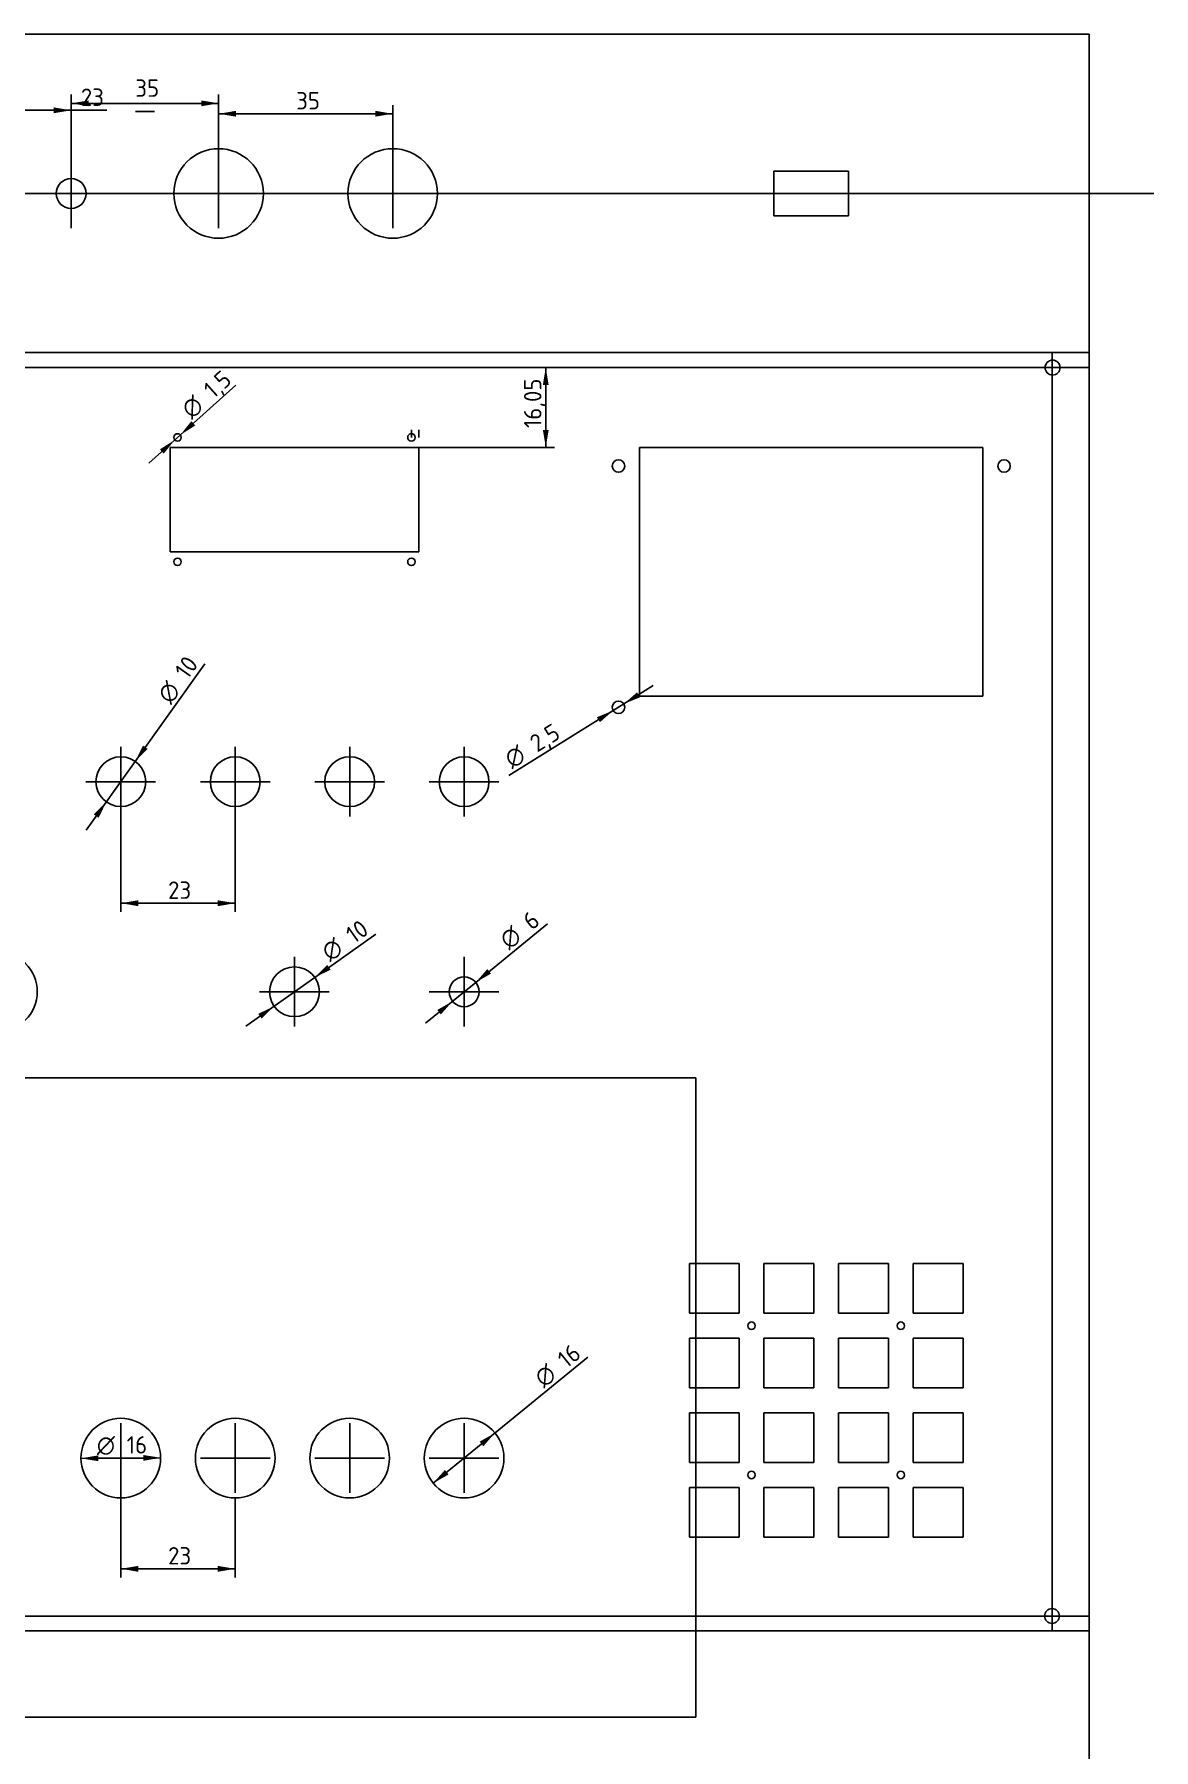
# Model space of a CAD drawing. Header units: millimetres. Extents: x 1277 to 1906, y 1407 to 2062.
# Drawn here: x 1680.7 to 1905.7, y 1716.8 to 2061.7 of the extents above; entities that cross this region are included whole.
import ezdxf
from ezdxf.enums import TextEntityAlignment as Align
from ezdxf.lldxf.tags import DXFTag

# ---------------------------------------------------------------- set-up
doc = ezdxf.new("R2010")
doc.units = ezdxf.units.MM
doc.layers.add('circular', color=7, linetype='Continuous')
doc.layers.add('dimensions_circular', color=7, linetype='Continuous')
doc.styles.add('SEACAD_Solid_Edge_ISO', font='seiso.ttf')
doc.styles.add('SEACAD_Solid_Edge_ISO1_Symbols', font='semeci1.ttf')
tags = doc.linetypes.add('CENTER2', pattern=[28.575, 19.05, -3.175, 3.175, -3.175]).pattern_tags.tags
tags[10:11] = [DXFTag(74, 4), DXFTag(75, 0), DXFTag(340, '0'), DXFTag(46, 0.0), DXFTag(50, 0.0), DXFTag(44, 0.0), DXFTag(45, 0.0)]
tags[8:9] = [DXFTag(74, 4), DXFTag(75, 0), DXFTag(340, '0'), DXFTag(46, 0.0), DXFTag(50, 0.0), DXFTag(44, 0.0), DXFTag(45, 0.0)]
tags[6:7] = [DXFTag(74, 4), DXFTag(75, 0), DXFTag(340, '0'), DXFTag(46, 0.0), DXFTag(50, 0.0), DXFTag(44, 0.0), DXFTag(45, 0.0)]
tags[4:5] = [DXFTag(74, 4), DXFTag(75, 0), DXFTag(340, '0'), DXFTag(46, 0.0), DXFTag(50, 0.0), DXFTag(44, 0.0), DXFTag(45, 0.0)]
tags = doc.linetypes.add('DOT2', pattern=[3.175, 0, -3.175]).pattern_tags.tags
tags[6:7] = [DXFTag(74, 4), DXFTag(75, 0), DXFTag(340, '0'), DXFTag(46, 0.0), DXFTag(50, 0.0), DXFTag(44, 0.0), DXFTag(45, 0.0)]
tags[4:5] = [DXFTag(74, 4), DXFTag(75, 0), DXFTag(340, '0'), DXFTag(46, 0.0), DXFTag(50, 0.0), DXFTag(44, 0.0), DXFTag(45, 0.0)]
tags = doc.linetypes.add('HIDDEN2', pattern=[4.7625, 3.175, -1.5875]).pattern_tags.tags
tags[6:7] = [DXFTag(74, 4), DXFTag(75, 0), DXFTag(340, '0'), DXFTag(46, 0.0), DXFTag(50, 0.0), DXFTag(44, 0.0), DXFTag(45, 0.0)]
tags[4:5] = [DXFTag(74, 4), DXFTag(75, 0), DXFTag(340, '0'), DXFTag(46, 0.0), DXFTag(50, 0.0), DXFTag(44, 0.0), DXFTag(45, 0.0)]
doc.dimstyles.new('ISO_(mm)', dxfattribs={"dimtxt": 3.5, "dimasz": 3.5, "dimexe": 1.75, "dimexo": 0, "dimgap": 1.75, "dimtad": 1, "dimtxsty": 'SEACAD_Solid_Edge_ISO', "dimblk1": '_SE_FILLED', "dimblk2": '_SE_FILLED', "dimsah": 1, "dimcen": 1.75, "dimadec": 0, "dimazin": 0, "dimtfac": 1, "dimtmove": 0, "dimatfit": 3, "dimfxl": 1, "dimtolj": 1, "dimarcsym": 0})

# ---------------------------------------------------------------- blocks, each defined once
blk = doc.blocks.new('SEANNOT_GROUP11')
at = {"layer": 'dimensions_circular', "color": 7, "linetype": 'CENTER2'}
for p, q in [((1698.1, 1782.43), (1698.1, 1768.43)), ((1705.1, 1775.43), (1691.1, 1775.43))]:
    blk.add_line(p, q, dxfattribs=at)
blk = doc.blocks.new('SEANNOT_GROUP12')
at = {"layer": 'dimensions_circular', "color": 7, "linetype": 'CENTER2'}
for p, q in [((1721.1, 1782.43), (1721.1, 1768.43)), ((1728.1, 1775.43), (1714.1, 1775.43))]:
    blk.add_line(p, q, dxfattribs=at)
blk = doc.blocks.new('SEANNOT_GROUP13')
at = {"layer": 'dimensions_circular', "color": 7, "linetype": 'CENTER2'}
for p, q in [((1744.1, 1782.43), (1744.1, 1768.43)), ((1751.1, 1775.43), (1737.1, 1775.43))]:
    blk.add_line(p, q, dxfattribs=at)
blk = doc.blocks.new('SEANNOT_GROUP14')
at = {"layer": 'dimensions_circular', "color": 7, "linetype": 'CENTER2'}
for p, q in [((1767.1, 1782.43), (1767.1, 1768.43)), ((1774.1, 1775.43), (1760.1, 1775.43))]:
    blk.add_line(p, q, dxfattribs=at)
blk = doc.blocks.new('SEANNOT_GROUP39')
at = {"layer": 'dimensions_circular', "color": 7, "linetype": 'CENTER2'}
for p, q in [((1698.1, 1918.42), (1698.1, 1904.42)), ((1705.1, 1911.42), (1691.1, 1911.42))]:
    blk.add_line(p, q, dxfattribs=at)
blk = doc.blocks.new('SEANNOT_GROUP40')
at = {"layer": 'dimensions_circular', "color": 7, "linetype": 'CENTER2'}
for p, q in [((1721.1, 1918.42), (1721.1, 1904.42)), ((1728.1, 1911.42), (1714.1, 1911.42))]:
    blk.add_line(p, q, dxfattribs=at)
blk = doc.blocks.new('SEANNOT_GROUP41')
at = {"layer": 'dimensions_circular', "color": 7, "linetype": 'CENTER2'}
for p, q in [((1744.1, 1918.42), (1744.1, 1904.42)), ((1751.1, 1911.42), (1737.1, 1911.42))]:
    blk.add_line(p, q, dxfattribs=at)
blk = doc.blocks.new('SEANNOT_GROUP42')
at = {"layer": 'dimensions_circular', "color": 7, "linetype": 'CENTER2'}
for p, q in [((1767.1, 1918.42), (1767.1, 1904.42)), ((1774.1, 1911.42), (1760.1, 1911.42))]:
    blk.add_line(p, q, dxfattribs=at)
blk = doc.blocks.new('SEANNOT_GROUP43')
at = {"layer": 'dimensions_circular', "color": 7, "linetype": 'CENTER2'}
for p, q in [((1733.01, 1876.18), (1733.01, 1862.18)), ((1740.01, 1869.18), (1726.01, 1869.18))]:
    blk.add_line(p, q, dxfattribs=at)
blk = doc.blocks.new('SEANNOT_GROUP44')
at = {"layer": 'dimensions_circular', "color": 7, "linetype": 'CENTER2'}
for p, q in [((1767.1, 1876.18), (1767.1, 1862.18)), ((1774.1, 1869.18), (1760.1, 1869.18))]:
    blk.add_line(p, q, dxfattribs=at)
blk = doc.blocks.new('SEANNOT_GROUP45')
at = {"layer": 'dimensions_circular', "color": 7, "linetype": 'CENTER2'}
for p, q in [((1752.76, 2036.68), (1752.76, 2022.68)), ((1759.76, 2029.68), (1745.76, 2029.68))]:
    blk.add_line(p, q, dxfattribs=at)
blk = doc.blocks.new('SEANNOT_GROUP46')
at = {"layer": 'dimensions_circular', "color": 7, "linetype": 'CENTER2'}
for p, q in [((1717.76, 2036.68), (1717.76, 2022.68)), ((1724.76, 2029.68), (1710.76, 2029.68))]:
    blk.add_line(p, q, dxfattribs=at)
blk = doc.blocks.new('SEANNOT_GROUP47')
at = {"layer": 'dimensions_circular', "color": 7, "linetype": 'CENTER2'}
for p, q in [((1688.12, 2036.68), (1688.12, 2022.68)), ((1695.12, 2029.68), (1681.12, 2029.68))]:
    blk.add_line(p, q, dxfattribs=at)
blk = doc.blocks.new('SE73')
at = {"layer": 'circular', "color": 7, "linetype": 'Continuous'}
for centre in [(1588.84, 1953.66), (1546.6, 1942.34), (1631.08, 1942.34), (1515.68, 1911.42), (1662.01, 1911.42), (1504.36, 1869.18), (1673.32, 1869.18), (1515.68, 1826.94), (1662.01, 1826.94), (1546.6, 1796.01), (1631.08, 1796.01), (1588.84, 1784.69)]:
    blk.add_circle(centre, 8, dxfattribs=at)
blk = doc.blocks.new('SE72')
at = {"layer": 'circular'}
blk.add_blockref('SE73', (0, 0), dxfattribs=at)
blk = doc.blocks.new('SE79')
at = {"layer": 'circular', "color": 7, "linetype": 'Continuous'}
for p, q in [((1822.37, 1814.54), (1812.37, 1814.54)), ((1812.37, 1814.54), (1812.37, 1804.54)), ((1822.37, 1804.54), (1822.37, 1814.54)), ((1837.37, 1814.54), (1827.37, 1814.54)), ((1827.37, 1814.54), (1827.37, 1804.54)), ((1837.37, 1804.54), (1837.37, 1814.54)), ((1852.37, 1814.54), (1842.37, 1814.54)), ((1842.37, 1814.54), (1842.37, 1804.54)), ((1852.37, 1804.54), (1852.37, 1814.54)), ((1867.37, 1814.54), (1857.37, 1814.54)), ((1857.37, 1814.54), (1857.37, 1804.54)), ((1867.37, 1804.54), (1867.37, 1814.54)), ((1812.37, 1804.54), (1822.37, 1804.54)), ((1827.37, 1804.54), (1837.37, 1804.54)), ((1842.37, 1804.54), (1852.37, 1804.54)), ((1857.37, 1804.54), (1867.37, 1804.54)), ((1822.37, 1799.54), (1812.37, 1799.54)), ((1812.37, 1799.54), (1812.37, 1789.54)), ((1822.37, 1789.54), (1822.37, 1799.54)), ((1837.37, 1799.54), (1827.37, 1799.54)), ((1827.37, 1799.54), (1827.37, 1789.54)), ((1837.37, 1789.54), (1837.37, 1799.54)), ((1852.37, 1799.54), (1842.37, 1799.54)), ((1842.37, 1799.54), (1842.37, 1789.54)), ((1852.37, 1789.54), (1852.37, 1799.54)), ((1867.37, 1799.54), (1857.37, 1799.54)), ((1857.37, 1799.54), (1857.37, 1789.54)), ((1867.37, 1789.54), (1867.37, 1799.54)), ((1812.37, 1789.54), (1822.37, 1789.54)), ((1827.37, 1789.54), (1837.37, 1789.54)), ((1842.37, 1789.54), (1852.37, 1789.54)), ((1857.37, 1789.54), (1867.37, 1789.54)), ((1822.37, 1784.54), (1812.37, 1784.54)), ((1812.37, 1784.54), (1812.37, 1774.54)), ((1822.37, 1774.54), (1822.37, 1784.54)), ((1837.37, 1784.54), (1827.37, 1784.54)), ((1827.37, 1784.54), (1827.37, 1774.54)), ((1837.37, 1774.54), (1837.37, 1784.54)), ((1852.37, 1784.54), (1842.37, 1784.54)), ((1842.37, 1784.54), (1842.37, 1774.54)), ((1852.37, 1774.54), (1852.37, 1784.54)), ((1867.37, 1784.54), (1857.37, 1784.54)), ((1857.37, 1784.54), (1857.37, 1774.54)), ((1867.37, 1774.54), (1867.37, 1784.54)), ((1812.37, 1774.54), (1822.37, 1774.54)), ((1827.37, 1774.54), (1837.37, 1774.54)), ((1842.37, 1774.54), (1852.37, 1774.54)), ((1857.37, 1774.54), (1867.37, 1774.54)), ((1822.37, 1769.54), (1812.37, 1769.54)), ((1812.37, 1769.54), (1812.37, 1759.54)), ((1822.37, 1759.54), (1822.37, 1769.54)), ((1837.37, 1769.54), (1827.37, 1769.54)), ((1827.37, 1769.54), (1827.37, 1759.54)), ((1837.37, 1759.54), (1837.37, 1769.54)), ((1852.37, 1769.54), (1842.37, 1769.54)), ((1842.37, 1769.54), (1842.37, 1759.54)), ((1852.37, 1759.54), (1852.37, 1769.54)), ((1867.37, 1769.54), (1857.37, 1769.54)), ((1857.37, 1769.54), (1857.37, 1759.54)), ((1867.37, 1759.54), (1867.37, 1769.54)), ((1812.37, 1759.54), (1822.37, 1759.54)), ((1827.37, 1759.54), (1837.37, 1759.54)), ((1842.37, 1759.54), (1852.37, 1759.54)), ((1857.37, 1759.54), (1867.37, 1759.54))]:
    blk.add_line(p, q, dxfattribs=at)
for centre in [(1824.87, 1802.04), (1854.87, 1802.04), (1824.87, 1772.04), (1854.87, 1772.04)]:
    blk.add_circle(centre, 0.75, dxfattribs=at)
blk = doc.blocks.new('SE78')
at = {"layer": 'circular'}
blk.add_blockref('SE79', (0, 0), dxfattribs=at)
blk = doc.blocks.new('SE81')
at = {"layer": 'circular', "color": 7, "linetype": 'Continuous'}
for centre in [(1698.1, 1775.43), (1721.1, 1775.43), (1744.1, 1775.43), (1767.1, 1775.43)]:
    blk.add_circle(centre, 8, dxfattribs=at)
blk = doc.blocks.new('SE80')
at = {"layer": 'circular'}
blk.add_blockref('SE81', (0, 0), dxfattribs=at)
blk = doc.blocks.new('DMBLK123')
at = {"layer": 'dimensions_circular', "linetype": 'Continuous'}
for points in [[(1693.6, 1775.98), (1690.1, 1775.37), (1693.61, 1774.81)], [(1702.6, 1776.05), (1702.61, 1774.88), (1706.1, 1775.5)]]:
    blk.add_hatch(color=7, dxfattribs=at).paths.add_polyline_path(points)
at = {"layer": 'dimensions_circular', "color": 7, "linetype": 'Continuous'}
blk.add_line((1690.1, 1775.37), (1706.1, 1775.5), dxfattribs=at)
for s, style, p in [('O', 'SEACAD_Solid_Edge_ISO1_Symbols', (1693.28, 1779.77)), ('16', 'SEACAD_Solid_Edge_ISO', (1699.28, 1779.82))]:
    blk.add_text(s, height=3.5, rotation=0.4584, dxfattribs=dict(at, style=style)).set_placement(p, align=Align.TOP_LEFT)
blk = doc.blocks.new('_SE_FILLED')
at = {"color": 0}
blk.add_line((0, 0), (-1, 0), dxfattribs=at)
blk.add_solid([(0, 0), (-1, -0.1665), (-1, 0.1665), (0, 0)], dxfattribs=at)
blk = doc.blocks.new('DMBLK124')
at = {"layer": 'dimensions_circular', "linetype": 'Continuous'}
for points in [[(1701.6, 1752.58), (1701.6, 1753.75), (1698.1, 1753.17)], [(1717.6, 1752.58), (1721.1, 1753.17), (1717.6, 1753.75)]]:
    blk.add_hatch(color=7, dxfattribs=at).paths.add_polyline_path(points)
at = {"layer": 'dimensions_circular', "color": 7, "linetype": 'Continuous'}
for p, q in [((1698.1, 1775.43), (1698.1, 1751.42)), ((1721.1, 1767.43), (1721.1, 1751.42)), ((1698.1, 1753.17), (1721.1, 1753.17))]:
    blk.add_line(p, q, dxfattribs=at)
at = {"layer": 'dimensions_circular', "color": 7, "linetype": 'Continuous', "style": 'SEACAD_Solid_Edge_ISO'}
blk.add_text('23', height=3.5, dxfattribs=at).set_placement((1707.61, 1757.54), align=Align.TOP_LEFT)
blk = doc.blocks.new('DMBLK126')
at = {"layer": 'dimensions_circular', "linetype": 'Continuous'}
for points in [[(1701.6, 1886.4), (1701.6, 1887.57), (1698.1, 1886.99)], [(1717.6, 1886.4), (1721.1, 1886.99), (1717.6, 1887.57)]]:
    blk.add_hatch(color=7, dxfattribs=at).paths.add_polyline_path(points)
at = {"layer": 'dimensions_circular', "color": 7, "linetype": 'Continuous'}
for p, q in [((1698.1, 1911.42), (1698.1, 1885.24)), ((1721.1, 1911.42), (1721.1, 1885.24)), ((1698.1, 1886.99), (1721.1, 1886.99))]:
    blk.add_line(p, q, dxfattribs=at)
at = {"layer": 'dimensions_circular', "color": 7, "linetype": 'Continuous', "style": 'SEACAD_Solid_Edge_ISO'}
blk.add_text('23', height=3.5, dxfattribs=at).set_placement((1707.61, 1891.36), align=Align.TOP_LEFT)
blk = doc.blocks.new('DMBLK127')
at = {"layer": 'dimensions_circular', "linetype": 'Continuous'}
for points in [[(1739.61, 1874.57), (1737.09, 1872.07), (1740.28, 1873.62)], [(1725.73, 1864.74), (1726.41, 1863.79), (1728.93, 1866.29)]]:
    blk.add_hatch(color=7, dxfattribs=at).paths.add_polyline_path(points)
at = {"layer": 'dimensions_circular', "color": 7, "linetype": 'Continuous'}
for p, q in [((1737.09, 1872.07), (1749.33, 1880.74)), ((1723.21, 1862.24), (1737.09, 1872.07))]:
    blk.add_line(p, q, dxfattribs=at)
for s, style, p in [('10', 'SEACAD_Solid_Edge_ISO', (1742.95, 1881.58)), ('O', 'SEACAD_Solid_Edge_ISO1_Symbols', (1738.05, 1878.11))]:
    blk.add_text(s, height=3.5, rotation=35.3141, dxfattribs=dict(at, style=style)).set_placement(p, align=Align.TOP_LEFT)
blk = doc.blocks.new('DMBLK128')
at = {"layer": 'dimensions_circular', "linetype": 'Continuous'}
for points in [[(1771.77, 1873.74), (1769.43, 1871.07), (1772.51, 1872.83)], [(1761.7, 1865.52), (1762.43, 1864.62), (1764.78, 1867.28)]]:
    blk.add_hatch(color=7, dxfattribs=at).paths.add_polyline_path(points)
at = {"layer": 'dimensions_circular', "color": 7, "linetype": 'Continuous'}
for p, q in [((1769.43, 1871.07), (1783.89, 1882.86)), ((1759.35, 1862.86), (1769.43, 1871.07))]:
    blk.add_line(p, q, dxfattribs=at)
for s, style, p in [('6', 'SEACAD_Solid_Edge_ISO', (1778.51, 1884.12)), ('O', 'SEACAD_Solid_Edge_ISO1_Symbols', (1773.86, 1880.33))]:
    blk.add_text(s, height=3.5, rotation=39.183, dxfattribs=dict(at, style=style)).set_placement(p, align=Align.TOP_LEFT)
blk = doc.blocks.new('DMBLK131')
at = {"layer": 'dimensions_circular', "linetype": 'Continuous'}
for points in [[(1702.56, 1918.68), (1701, 1915.49), (1703.51, 1918)], [(1692.69, 1904.84), (1693.65, 1904.16), (1695.2, 1907.35)]]:
    blk.add_hatch(color=7, dxfattribs=at).paths.add_polyline_path(points)
at = {"layer": 'dimensions_circular', "color": 7, "linetype": 'Continuous'}
for p, q in [((1701, 1915.49), (1715, 1935.14)), ((1691.14, 1901.65), (1701, 1915.49))]:
    blk.add_line(p, q, dxfattribs=at)
for s, style, p in [('10', 'SEACAD_Solid_Edge_ISO', (1708.7, 1933.83)), ('O', 'SEACAD_Solid_Edge_ISO1_Symbols', (1705.22, 1928.94))]:
    blk.add_text(s, height=3.5, rotation=54.5272, dxfattribs=dict(at, style=style)).set_placement(p, align=Align.TOP_LEFT)
blk = doc.blocks.new('DMBLK132')
at = {"layer": 'dimensions_circular', "linetype": 'Continuous'}
for points in [[(1770.22, 1778.73), (1770.96, 1777.82), (1773.31, 1780.48)], [(1763.24, 1773.04), (1760.9, 1770.38), (1763.98, 1772.14)]]:
    blk.add_hatch(color=7, dxfattribs=at).paths.add_polyline_path(points)
at = {"layer": 'dimensions_circular', "color": 7, "linetype": 'Continuous'}
for p, q in [((1773.31, 1780.48), (1791.99, 1795.69)), ((1760.9, 1770.38), (1773.31, 1780.48))]:
    blk.add_line(p, q, dxfattribs=at)
for s, style, p in [('16', 'SEACAD_Solid_Edge_ISO', (1785.5, 1796.05)), ('O', 'SEACAD_Solid_Edge_ISO1_Symbols', (1780.85, 1792.26))]:
    blk.add_text(s, height=3.5, rotation=39.145, dxfattribs=dict(at, style=style)).set_placement(p, align=Align.TOP_LEFT)
blk = doc.blocks.new('DMBLK135')
at = {"layer": 'dimensions_circular', "linetype": 'Continuous'}
for points in [[(1802.46, 1928.39), (1801.85, 1929.38), (1799.18, 1927.04)], [(1794.4, 1923.38), (1797.06, 1925.72), (1793.78, 1924.37)]]:
    blk.add_hatch(color=7, dxfattribs=at).paths.add_polyline_path(points)
at = {"layer": 'dimensions_circular', "color": 7, "linetype": 'Continuous'}
for p, q in [((1805.13, 1930.74), (1797.06, 1925.72)), ((1797.06, 1925.72), (1776.09, 1912.67))]:
    blk.add_line(p, q, dxfattribs=at)
for s, style, p in [('2,5', 'SEACAD_Solid_Edge_ISO', (1779.91, 1920.2)), ('O', 'SEACAD_Solid_Edge_ISO1_Symbols', (1774.82, 1917.03))]:
    blk.add_text(s, height=3.5, rotation=31.8874, dxfattribs=dict(at, style=style)).set_placement(p, align=Align.TOP_LEFT)
blk = doc.blocks.new('DMBLK136')
at = {"layer": 'dimensions_circular', "linetype": 'Continuous'}
for points in [[(1712.28, 1983.9), (1710.07, 1981.13), (1713.06, 1983.03)], [(1705.95, 1978.23), (1706.73, 1977.36), (1708.95, 1980.13)]]:
    blk.add_hatch(color=7, dxfattribs=at).paths.add_polyline_path(points)
at = {"layer": 'dimensions_circular', "color": 7, "linetype": 'Continuous'}
for p, q in [((1710.07, 1981.13), (1721.25, 1991.14)), ((1703.73, 1975.46), (1710.07, 1981.13))]:
    blk.add_line(p, q, dxfattribs=at)
for s, style, p in [('1,5', 'SEACAD_Solid_Edge_ISO', (1714.4, 1990.88)), ('O', 'SEACAD_Solid_Edge_ISO1_Symbols', (1709.93, 1986.88))]:
    blk.add_text(s, height=3.5, rotation=41.8272, dxfattribs=dict(at, style=style)).set_placement(p, align=Align.TOP_LEFT)
blk = doc.blocks.new('DMBLK144')
at = {"layer": 'dimensions_circular', "linetype": 'Continuous'}
for points in [[(1668.62, 2046.99), (1665.12, 2046.4), (1668.62, 2045.82)], [(1684.62, 2046.99), (1684.62, 2045.82), (1688.12, 2046.4)]]:
    blk.add_hatch(color=7, dxfattribs=at).paths.add_polyline_path(points)
at = {"layer": 'dimensions_circular', "color": 7, "linetype": 'Continuous'}
for p, q in [((1665.12, 2029.68), (1665.12, 2048.15)), ((1665.12, 2046.4), (1695.29, 2046.4)), ((1688.12, 2029.68), (1688.12, 2048.15))]:
    blk.add_line(p, q, dxfattribs=at)
at = {"layer": 'dimensions_circular', "color": 7, "linetype": 'Continuous', "style": 'SEACAD_Solid_Edge_ISO'}
blk.add_text('23', height=3.5, dxfattribs=at).set_placement((1690.08, 2050.78), align=Align.TOP_LEFT)
blk = doc.blocks.new('DMBLK145')
at = {"layer": 'dimensions_circular', "linetype": 'Continuous'}
for points in [[(1691.62, 2048.38), (1688.12, 2047.8), (1691.62, 2047.22)], [(1714.26, 2048.38), (1714.26, 2047.22), (1717.76, 2047.8)]]:
    blk.add_hatch(color=7, dxfattribs=at).paths.add_polyline_path(points)
at = {"layer": 'dimensions_circular', "color": 7, "linetype": 'Continuous'}
for p, q in [((1688.12, 2029.68), (1688.12, 2049.55)), ((1717.76, 2036.68), (1717.76, 2049.55)), ((1688.12, 2047.8), (1717.76, 2047.8)), ((1701.03, 2046.17), (1704.85, 2046.17))]:
    blk.add_line(p, q, dxfattribs=at)
at = {"layer": 'dimensions_circular', "color": 7, "linetype": 'Continuous', "style": 'SEACAD_Solid_Edge_ISO'}
blk.add_text('35', height=3.5, dxfattribs=at).set_placement((1701.03, 2052.61), align=Align.TOP_LEFT)
blk = doc.blocks.new('DMBLK146')
at = {"layer": 'dimensions_circular', "linetype": 'Continuous'}
for points in [[(1721.26, 2046.29), (1717.76, 2045.7), (1721.26, 2045.12)], [(1749.26, 2046.29), (1749.26, 2045.12), (1752.76, 2045.7)]]:
    blk.add_hatch(color=7, dxfattribs=at).paths.add_polyline_path(points)
at = {"layer": 'dimensions_circular', "color": 7, "linetype": 'Continuous'}
for p, q in [((1717.76, 2029.68), (1717.76, 2047.45)), ((1717.76, 2045.7), (1752.76, 2045.7)), ((1752.76, 2029.68), (1752.76, 2047.45))]:
    blk.add_line(p, q, dxfattribs=at)
at = {"layer": 'dimensions_circular', "color": 7, "linetype": 'Continuous', "style": 'SEACAD_Solid_Edge_ISO'}
blk.add_text('35', height=3.5, dxfattribs=at).set_placement((1733.35, 2050.08), align=Align.TOP_LEFT)
blk = doc.blocks.new('DMBLK147')
at = {"layer": 'dimensions_circular', "linetype": 'Continuous'}
for points in [[(1782.93, 1991.18), (1784.09, 1991.18), (1783.51, 1994.68)], [(1782.93, 1982.13), (1783.51, 1978.63), (1784.09, 1982.13)]]:
    blk.add_hatch(color=7, dxfattribs=at).paths.add_polyline_path(points)
at = {"layer": 'dimensions_circular', "color": 7, "linetype": 'Continuous'}
for p, q in [((1783.51, 1994.68), (1783.51, 1978.63)), ((1758.01, 1978.63), (1785.26, 1978.63))]:
    blk.add_line(p, q, dxfattribs=at)
at = {"layer": 'dimensions_circular', "color": 7, "linetype": 'Continuous', "style": 'SEACAD_Solid_Edge_ISO'}
blk.add_text('16,05', height=3.5, rotation=90, dxfattribs=at).set_placement((1779.14, 1982.52), align=Align.TOP_LEFT)

msp = doc.modelspace()

# ---------------------------------------------------------------- linework, layer by layer
at = {"color": 7, "linetype": 'Continuous'}
for p, q in [((1671.485, 1851.846), (1813.685, 1851.846)), ((1813.685, 1851.846), (1813.685, 1723.346)), ((1671.485, 1723.346), (1813.685, 1723.346))]:
    msp.add_line(p, q, dxfattribs=at)
at = {"layer": 'circular', "color": 7, "linetype": 'Continuous'}
for p, q in [((1892.757, 2061.678), (1466.757, 2061.678)), ((1892.757, 1997.678), (1892.757, 2061.678)), ((1844.372, 2034.178), (1829.372, 2034.178)), ((1829.372, 2034.178), (1829.372, 2025.178)), ((1844.372, 2025.178), (1844.372, 2034.178)), ((1829.372, 2025.178), (1844.372, 2025.178)), ((1892.757, 1997.678), (1466.757, 1997.678)), ((1892.757, 1740.678), (1892.757, 1997.678)), ((1708.007, 1978.63), (1708.007, 1957.63)), ((1758.007, 1978.63), (1708.007, 1978.63)), ((1758.007, 1957.63), (1758.007, 1978.63)), ((1871.372, 1978.63), (1802.372, 1978.63)), ((1802.372, 1978.63), (1802.372, 1928.63)), ((1871.372, 1928.63), (1871.372, 1978.63)), ((1708.007, 1957.63), (1758.007, 1957.63)), ((1802.372, 1928.63), (1871.372, 1928.63)), ((1466.757, 1740.678), (1892.757, 1740.678)), ((1892.757, 1740.678), (1570.757, 1740.678))]:
    msp.add_line(p, q, dxfattribs=at)
at = {"layer": 'circular', "color": 7, "linetype": 'DOT2'}
for p, q in [((1479.691, 2029.678), (1905.691, 2029.678)), ((1466.757, 1997.678), (1892.757, 1997.678)), ((1885.257, 1997.678), (1885.257, 1740.678)), ((1466.757, 1994.678), (1892.757, 1994.678)), ((1466.757, 1743.678), (1892.757, 1743.678)), ((1892.757, 1615.162), (1892.757, 1740.678))]:
    msp.add_line(p, q, dxfattribs=at)
at = {"layer": 'circular', "color": 7, "linetype": 'HIDDEN2'}
for p, q in [((1756.507, 1982.13), (1756.507, 1980.63)), ((1758.007, 1980.63), (1758.007, 1982.13))]:
    msp.add_line(p, q, dxfattribs=at)
at = {"layer": 'circular', "color": 7, "linetype": 'Continuous'}
for centre, radius in [((1717.756, 2029.678), 9), ((1752.756, 2029.678), 9), ((1688.117, 2029.678), 3), ((1885.368, 1994.678), 1.5), ((1709.507, 1980.63), 0.75), ((1756.507, 1980.63), 0.75), ((1798.122, 1974.88), 1.25), ((1875.622, 1974.88), 1.25), ((1709.507, 1955.63), 0.75), ((1756.507, 1955.63), 0.75), ((1798.122, 1926.38), 1.25), ((1698.103, 1911.42), 5), ((1721.103, 1911.42), 5), ((1744.103, 1911.42), 5), ((1767.103, 1911.42), 5), ((1733.007, 1869.178), 5), ((1767.103, 1869.178), 3), ((1885.257, 1743.678), 1.5)]:
    msp.add_circle(centre, radius, dxfattribs=at)

# ---------------------------------------------------------------- block references
for name in ['SE72', 'SE78', 'SE80']:
    msp.add_blockref(name, (0, 0))
at = {"layer": 'dimensions_circular'}
for name in ['SEANNOT_GROUP47', 'SEANNOT_GROUP46', 'SEANNOT_GROUP45', 'SEANNOT_GROUP39', 'SEANNOT_GROUP40', 'SEANNOT_GROUP41', 'SEANNOT_GROUP42', 'SEANNOT_GROUP43', 'SEANNOT_GROUP44', 'SEANNOT_GROUP11', 'SEANNOT_GROUP12', 'SEANNOT_GROUP13', 'SEANNOT_GROUP14']:
    msp.add_blockref(name, (0, 0), dxfattribs=at)

# ---------------------------------------------------------------- dimensions: what is measured, and where the dimension line sits
at = {"layer": 'dimensions_circular', "color": 7, "linetype": 'Continuous'}
for base, p1, p2, angle, text, picture, middle, dimtype in [((1688.117, 2047.8), (1688.117, 2029.678), (1717.756, 2029.678), 0, '\\A1;\\L35,00000000\\l', 'DMBLK145', (1702.936, 2047.8), 161), ((1665.117, 2046.402), (1665.117, 2029.678), (1688.117, 2029.678), 0, '\\A1;<>', 'DMBLK144', (1688.859, 2046.402), 161), ((1717.756, 2045.703), (1717.756, 2029.678), (1752.756, 2029.678), 0, '\\A1;<>', 'DMBLK146', (1735.256, 2045.703), 161), ((1783.511, 1978.63), (1892.757, 1994.678), (1758.007, 1978.63), 90, '\\A1;<>', 'DMBLK147', (1783.511, 1986.654), 160), ((1698.103, 1886.987), (1698.103, 1911.42), (1721.103, 1911.42), 0, '\\A1;<>', 'DMBLK126', (1709.603, 1886.987), 161)]:
    dim = msp.add_linear_dim(base=base, p1=p1, p2=p2, angle=angle, text=text, dimstyle='ISO_(mm)', dxfattribs=at)
    dim.commit()
    dim.dimension.update_dxf_attribs({"geometry": picture, "text_midpoint": middle, "dimtype": dimtype})
for p1, p2, picture, middle in [((1708.948, 1980.13), (1710.066, 1981.13), 'DMBLK136', (1711.933, 1982.801)), ((1695.201, 1907.348), (1701.004, 1915.492), 'DMBLK131', (1708.07, 1925.408)), ((1799.184, 1927.04), (1797.061, 1925.72), 'DMBLK135', (1787.316, 1919.657)), ((1728.927, 1866.288), (1737.087, 1872.069), 'DMBLK127', (1739.581, 1873.835)), ((1764.777, 1867.283), (1769.428, 1871.074), 'DMBLK128', (1775.673, 1876.164)), ((1760.898, 1770.382), (1773.307, 1780.482), 'DMBLK132', (1782.659, 1788.094)), ((1690.103, 1775.368), (1706.102, 1775.496), 'DMBLK123', (1698.103, 1775.432))]:
    dim = msp.add_diameter_dim_2p(p1=p1, p2=p2, text='\\A1;<>', dimstyle='ISO_(mm)', override={"dimtmove": 1}, dxfattribs=at)
    dim.commit()
    dim.dimension.update_dxf_attribs({"geometry": picture, "text_midpoint": middle, "dimtype": 163})
dim = msp.add_linear_dim(base=(1721.103, 1753.166), p1=(1698.103, 1775.432), p2=(1721.103, 1767.432), text='\\A1;<>', dimstyle='ISO_(mm)', dxfattribs=at)
dim.commit()
dim.dimension.update_dxf_attribs({"geometry": 'DMBLK124', "text_midpoint": (1709.603, 1753.166), "dimtype": 160})

doc.saveas('drawing.dxf')
